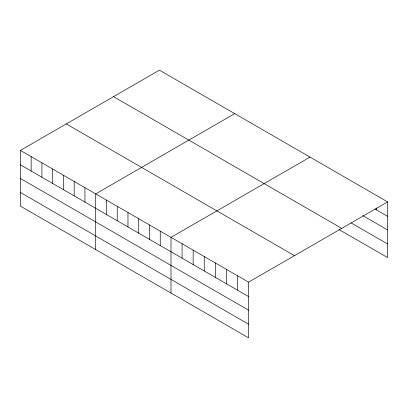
<?xml version="1.0" encoding="UTF-8"?>
<svg xmlns="http://www.w3.org/2000/svg" width="408" height="408" viewBox="0 0 408 408"><rect width="100%" height="100%" fill="white"/><g stroke="black" fill="none" stroke-linecap="round" stroke-linejoin="round"><path stroke-width="0.61" d="M248.584 310.192L248.584 282.158L20.4 150.414L20.4 206.101L248.584 337.844L248.584 310.192L20.4 178.449M339.043 229.551L387.6 257.586L387.6 201.899L159.416 70.156L20.4 150.414M234.717 113.633L95.702 193.892L95.702 249.579M310.019 157.106L171.003 237.364L171.003 293.051M248.584 282.158L387.6 201.899M374.932 208.998L387.6 216.311M362.794 215.613L387.6 229.934M351.181 222.941L387.6 243.964M113.541 96.64L341.726 228.383M66.274 123.93L294.459 255.673M20.4 164.832L248.584 296.57M20.4 192.484L248.584 324.222M376.518 208.034L376.518 209.916M237.502 275.757L237.502 290.175M226.42 269.362L226.42 283.774M215.337 262.961L215.337 277.374M204.255 256.561L204.255 270.978M193.168 250.16L193.168 264.578M182.085 243.765L182.085 258.177M160.247 231.152L160.247 245.57M149.486 224.946L149.486 239.358M138.73 218.734L138.73 233.147M127.974 212.522L127.974 226.935M117.218 206.31L117.218 220.728M106.457 200.099L106.457 214.516M84.946 187.68L84.946 202.093M74.185 181.468L74.185 195.881M63.429 175.256L63.429 189.674M52.673 169.045L52.673 183.462M41.917 162.838L41.917 177.251M31.156 156.626L31.156 171.039"/></g></svg>
